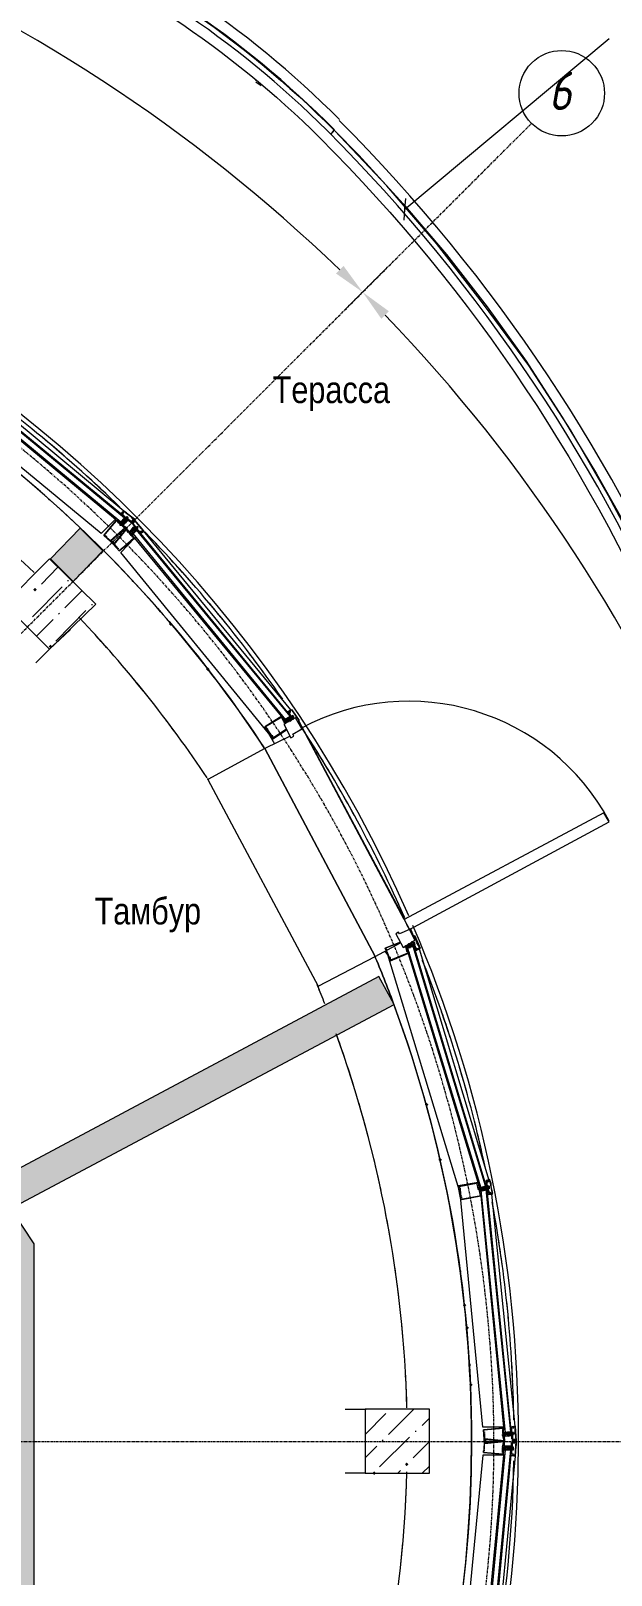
# Model space of a CAD drawing. Header units: millimetres. Extents: x 223 to 163467, y -12002 to 99672.
# Drawn here: x 153381 to 156097, y 18706 to 25941 of the extents above; entities that cross this region are included whole.
import ezdxf

# ---------------------------------------------------------------- set-up
doc = ezdxf.new("R2010")
doc.units = ezdxf.units.MM
doc.linetypes.add('ADSK_Линия сетки', pattern=[21, 12, -3, 3, -3])
for name, color, linetype, lineweight in [('A-ANNO-DIMS', 7, 'Continuous', 9), ('S-GRID', 7, 'Continuous', 9), ('S-GRID-IDEN', 7, 'Continuous', 9)]:
    doc.layers.add(name, color=color, linetype=linetype, lineweight=lineweight)
for name, color, linetype in [('PDF _A-ANNO-NOTE', 7, 'Continuous'), ('PDF _A-CLNG', 7, 'Continuous'), ('PDF _A-DETL-GENF', 7, 'Continuous'), ('PDF _A-DOOR', 7, 'Continuous'), ('PDF _A-DOOR-FRAM', 7, 'Continuous'), ('PDF _A-FLOR', 7, 'Continuous'), ('PDF _A-GLAZ-CURT', 7, 'Continuous'), ('PDF _A-GLAZ-CWMG', 7, 'Continuous'), ('PDF _A-WALL', 7, 'Continuous'), ('PDF _A-WALL-PATT', 7, 'Continuous'), ('PDF _I-WALL', 7, 'Continuous'), ('PDF _S-BEAM', 7, 'Continuous'), ('PDF _S-COLS', 7, 'Continuous'), ('PDF _Ограждение', 7, 'Continuous'), ('PDF _Опоры', 7, 'Continuous'), ('PDF _Текст', 7, 'Continuous')]:
    doc.layers.add(name, color=color, linetype=linetype)
doc.styles.add('GOST Common_I', font='ARIALN.TTF', dxfattribs={"height": 175})
doc.styles.add('GOST Common_I_6', font='ARIALN.TTF', dxfattribs={"height": 125})
doc.styles.add('PDF ISOCPEUR Italic', font='ARIALN.TTF')
doc.dimstyles.new('Диагональ_-_Gost_2_5мм', dxfattribs={"dimscale": 304.8, "dimtxt": 125.714375, "dimasz": 0.492126, "dimexe": 0.393701, "dimexo": 0.246063, "dimgap": 0.287073, "dimtad": 1, "dimdec": 0, "dimzin": 0, "dimdsep": 46, "dimtxsty": 'GOST Common_I_6', "dimsah": 1, "dimcen": 0.09, "dimdle": 0.393701, "dimazin": 0, "dimtfac": 1, "dimtdec": 4, "dimtix": 1, "dimtmove": 0, "dimatfit": 3, "dimfxl": 1, "dimtvp": 1, "dimtfill": 1, "dimtolj": 1, "dimtzin": 0, "dimarcsym": 2})

# ---------------------------------------------------------------- blocks, each defined once
blk = doc.blocks.new('*D335')
at = {"layer": 'A-ANNO-DIMS', "color": 0, "lineweight": -2, "transparency": 16777216}
for p, q in [((86612.7, 26879.4), (86612.7, 26594.4)), ((92115.2, 24600.2), (91913.7, 24398.7))]:
    blk.add_line(p, q, dxfattribs=at)
blk.add_arc((86612.7, 19097.7), 7616.7, 46.12837, 88.87163, dxfattribs=at)
at = {"layer": 'A-ANNO-DIMS', "color": 0, "transparency": 16777216}
for points in [[(86762.4, 26687.9), (86762.9, 26737.9), (86612.7, 26714.4)], [(91908.9, 24606.4), (91873.9, 24570.7), (91998.5, 24483.5)]]:
    blk.add_solid(points, dxfattribs=at)
at = {"layer": 'Defpoints', "color": 0, "transparency": 16777216}
for p in [(86612.7, 26954.4), (90421, 25693.9), (92168.2, 24653.2), (86612.7, 19097.7)]:
    blk.add_point(p, dxfattribs=at)
at = {"layer": 'A-ANNO-DIMS', "color": 0, "transparency": 16777216, "insert": (89584.9, 26273.2), "char_height": 125, "width": 588.088, "attachment_point": 5, "rotation": 337.5, "style": 'GOST Common_I_6', "bg_fill": 3, "box_fill_scale": 1.1, "bg_fill_color": 256, "bg_fill_true_color": 13158600, "bg_fill_transparency": 0}
blk.add_mtext('\\A1;45.00°', dxfattribs=at)
blk = doc.blocks.new('*D336')
at = {"layer": 'A-ANNO-DIMS', "color": 0, "lineweight": -2, "transparency": 16777216}
for p, q in [((92115.2, 24600.2), (91913.7, 24398.7)), ((94394.4, 19097.7), (94109.4, 19097.7))]:
    blk.add_line(p, q, dxfattribs=at)
blk.add_arc((86612.7, 19097.7), 7616.7, 1.12837, 43.87163, dxfattribs=at)
at = {"layer": 'A-ANNO-DIMS', "color": 0, "transparency": 16777216}
for points in [[(92085.7, 24358.9), (92121.4, 24393.9), (91998.5, 24483.5)], [(94252.9, 19247.9), (94202.9, 19247.4), (94229.4, 19097.7)]]:
    blk.add_solid(points, dxfattribs=at)
at = {"layer": 'Defpoints', "color": 0, "transparency": 16777216}
for p in [(92168.2, 24653.2), (93969.9, 21069), (86612.7, 19097.7), (94469.4, 19097.7)]:
    blk.add_point(p, dxfattribs=at)
at = {"layer": 'A-ANNO-DIMS', "color": 0, "transparency": 16777216, "insert": (93788.2, 22069.9), "char_height": 125, "width": 588.088, "attachment_point": 5, "rotation": 292.5, "style": 'GOST Common_I_6', "bg_fill": 3, "box_fill_scale": 1.1, "bg_fill_color": 256, "bg_fill_true_color": 13158600, "bg_fill_transparency": 0}
blk.add_mtext('\\A1;45.00°', dxfattribs=at)
blk = doc.blocks.new('*D337')
at = {"layer": 'A-ANNO-DIMS', "color": 0, "lineweight": -2, "transparency": 16777216}
for p, q in [((94394.4, 19097.7), (94109.4, 19097.7)), ((92115.2, 13595.1), (91913.7, 13796.7))]:
    blk.add_line(p, q, dxfattribs=at)
blk.add_arc((86612.7, 19097.7), 7616.7, 316.12837, 358.87163, dxfattribs=at)
at = {"layer": 'A-ANNO-DIMS', "color": 0, "transparency": 16777216}
for points in [[(94202.9, 18947.9), (94252.9, 18947.4), (94229.4, 19097.7)], [(92121.4, 13801.4), (92085.7, 13836.4), (91998.5, 13711.8)]]:
    blk.add_solid(points, dxfattribs=at)
at = {"layer": 'Defpoints', "color": 0, "transparency": 16777216}
for p in [(86612.7, 19097.7), (94469.4, 19097.7), (93209, 15289.3), (92168.2, 13542.1)]:
    blk.add_point(p, dxfattribs=at)
at = {"layer": 'A-ANNO-DIMS', "color": 0, "transparency": 16777216, "insert": (93511, 16240.3), "char_height": 125, "width": 588.088, "attachment_point": 5, "rotation": 67.5, "style": 'GOST Common_I_6', "bg_fill": 3, "box_fill_scale": 1.1, "bg_fill_color": 256, "bg_fill_true_color": 13158600, "bg_fill_transparency": 0}
blk.add_mtext('\\A1;45.00°', dxfattribs=at)
blk = doc.blocks.new('Ось сетки - D8-489723-1 этаж')
at = {"layer": 'S-GRID-IDEN'}
for start, end in [(360, 180), (180, 360)]:
    blk.add_arc((0, 0), 4, start, end, dxfattribs=at)
blk = doc.blocks.new('оси')
at = {"layer": 'S-GRID', "linetype": 'ADSK_Линия сетки'}
blk.add_line((86612.7, 19097.7), (95262.1, 19097.7), dxfattribs=at)
blk.add_arc((86612.7, 19097.7), 6000, 192.09621, 182.95219, dxfattribs=at)
at = {"layer": 'S-GRID-IDEN', "xscale": -49.99999999999998, "yscale": 49.99999999999998, "zscale": 49.99999999999998, "rotation": 314.9999999998913}
blk.add_blockref('Ось сетки - D8-489723-1 этаж', (92930.6, 25415.6), dxfattribs=at)
at = {"layer": 'S-GRID-IDEN', "insert": (92968.5, 25514.7), "char_height": 175, "width": 137.089, "attachment_point": 3, "rotation": 3.42305, "style": 'GOST Common_I'}
blk.add_mtext('{\\fGOST Common|b0|i1|c204|p34;\\W0.9;6}', dxfattribs=at)
at = {"layer": 'A-ANNO-DIMS'}
dim = blk.add_angular_dim_3p(base=(90421, 25693.9), center=(86612.7, 19097.7), p1=(92168.2, 24653.2), p2=(86612.7, 26954.4), dimstyle='Диагональ_-_Gost_2_5мм', override={"dimpost": '<>', "dimfxl": 6013.290219}, dxfattribs=at)
dim.commit()
dim.dimension.update_dxf_attribs({"geometry": '*D335', "text_midpoint": (89584.9, 26273.2)})
dim = blk.add_angular_dim_3p(base=(93969.9, 21069), center=(86612.7, 19097.7), p1=(94469.4, 19097.7), p2=(92168.2, 24653.2), dimstyle='Диагональ_-_Gost_2_5мм', override={"dimpost": '<>', "dimfxl": 6013.290219}, dxfattribs=at)
dim.commit()
dim.dimension.update_dxf_attribs({"geometry": '*D336', "text_midpoint": (93788.2, 22069.9)})
dim = blk.add_angular_dim_3p(base=(93209, 15289.3), center=(86612.7, 19097.7), p1=(92168.2, 13542.1), p2=(94469.4, 19097.7), dimstyle='Диагональ_-_Gost_2_5мм', override={"dimpost": '<>', "dimfxl": 6013.290219}, dxfattribs=at)
dim.commit()
dim.dimension.update_dxf_attribs({"geometry": '*D337', "text_midpoint": (93511, 16240.3)})
at = {"layer": 'S-GRID', "linetype": 'ADSK_Линия сетки'}
blk.add_line((86612.7, 19097.7), (92789.2, 25274.2), dxfattribs=at)

msp = doc.modelspace()

# ---------------------------------------------------------------- hatches: boundary and pattern name
at = {"layer": 'PDF _A-FLOR', "lineweight": 15, "transparency": 33554559}
for points in [[(154035.6, 23171.2), (154031.4, 23166.9), (154027.2, 23162.7), (154031.4, 23158.5), (154035.6, 23154.2), (154039.9, 23158.5), (154044.1, 23162.7), (154039.9, 23166.9)], [(154209.2, 22959.5), (154205, 22955.3), (154200.7, 22951), (154205, 22946.8), (154209.2, 22942.6), (154213.4, 22946.8), (154217.7, 22951), (154213.4, 22955.3)], [(155233.7, 20919.1), (155229.4, 20914.8), (155225.2, 20910.6), (155229.4, 20906.4), (155233.7, 20902.1), (155237.9, 20906.4), (155242.1, 20910.6), (155237.9, 20914.8)], [(155297.2, 20660.8), (155292.9, 20656.6), (155288.7, 20652.4), (155292.9, 20648.1), (155297.2, 20643.9), (155301.4, 20648.1), (155305.6, 20652.4), (155301.4, 20656.6)], [(155411.5, 19979.3), (155407.2, 19975.1), (155403, 19970.8), (155407.2, 19966.6), (155411.5, 19962.4), (155415.7, 19966.6), (155419.9, 19970.8), (155415.7, 19975.1)], [(155424.2, 19873.5), (155419.9, 19869.2), (155415.7, 19865), (155419.9, 19860.8), (155424.2, 19856.5), (155428.4, 19860.8), (155432.6, 19865), (155428.4, 19869.2)], [(155441.1, 19606.8), (155436.9, 19602.5), (155432.6, 19598.3), (155436.9, 19594.1), (155441.1, 19589.8), (155445.3, 19594.1), (155449.6, 19598.3), (155445.3, 19602.5)]]:
    msp.add_hatch(color=256, dxfattribs=at).paths.add_polyline_path(points)
at = {"layer": 'PDF _A-GLAZ-CWMG', "lineweight": 15, "transparency": 33554559}
msp.add_hatch(color=256, dxfattribs=at).paths.add_polyline_path([(155165.9, 21676.8), (155161.7, 21676.8), (155161.7, 21672.6), (155165.9, 21668.4), (155170.2, 21672.6), (155170.2, 21676.8)])
at = {"layer": 'PDF _A-WALL-PATT', "lineweight": 15, "true_color": 0xc0c0c0, "transparency": 33554559}
for points in [[(153718.2, 23505.6), (153612.3, 23611.4), (153506.5, 23505.6), (153472.6, 23467.5), (153578.5, 23361.7), (153633.5, 23420.9), (153684.3, 23467.5)], [(153202.2, 20546.8), (152020.7, 22290.7), (151889.4, 22186.9), (148447.7, 22186.9), (148447.7, 22032.4), (148595.9, 22032.4), (148595.9, 22034.5), (152011.6, 22034.5), (153066.2, 20478.8), (153201.7, 20275.6), (153248.3, 20212.1), (153248.3, 19285), (151948.6, 19285), (151948.6, 19132.6), (153248.3, 19132.6), (153248.3, 18269), (151118.9, 16139.7), (151076.6, 16139.7), (151076.6, 15987.3), (151178.2, 15987.3), (153396.4, 18205.5), (153396.4, 20258.7), (153248.3, 20478.8), (153286.4, 20423.8), (153388, 20478.8), (153519.2, 20546.5), (155081.3, 21380.5), (155009.3, 21511.7), (154763.8, 21380.5)]]:
    msp.add_hatch(color=9, dxfattribs=at).paths.add_polyline_path(points)
at = {"layer": 'PDF _S-COLS', "lineweight": 15, "transparency": 33554559}
for points in [[(153400.7, 23332), (153396.4, 23327.8), (153392.2, 23323.6), (153396.4, 23319.3), (153400.7, 23315.1), (153404.9, 23319.3), (153409.1, 23323.6), (153404.9, 23327.8)], [(153472.6, 23065.3), (153468.4, 23061.1), (153464.2, 23056.9), (153468.4, 23052.6), (153472.6, 23048.4), (153476.9, 23052.6), (153481.1, 23056.9), (153476.9, 23061.1)], [(154988.1, 19191.9), (154983.9, 19187.7), (154979.7, 19183.4), (154983.9, 19179.2), (154988.1, 19175), (154992.4, 19179.2), (154996.6, 19183.4), (154992.4, 19187.7)], [(155140.5, 19234.2), (155136.3, 19230), (155132.1, 19225.8), (155136.3, 19221.5), (155140.5, 19217.3), (155144.8, 19221.5), (155149, 19225.8), (155144.8, 19230)]]:
    msp.add_hatch(color=256, dxfattribs=at).paths.add_polyline_path(points)

# ---------------------------------------------------------------- linework, layer by layer
at = {"layer": 'PDF _A-ANNO-NOTE', "lineweight": 15}
for points in [[(155132.1, 25105.8), (156088.8, 25905.9)], [(155127.8, 25055), (155132.1, 25105.8), (155136.3, 25156.6)]]:
    msp.add_lwpolyline(points, dxfattribs=at)
at = {"layer": 'PDF _A-CLNG', "lineweight": 15}
for points in [[(153862.1, 23645.3), (153862.1, 23645.3)], [(154560.6, 22811.3), (154556.3, 22815.6)]]:
    msp.add_lwpolyline(points, dxfattribs=at)
for centre, radius, start, end in [((149544.8, 19339.8), 6098.4, 49.09789, 50.36674), ((149545, 19340), 6098.2, 46.50508, 47.77397), ((149506.5, 19302.8), 6151.7, 43.91376, 44.22959), ((149543.2, 19338.4), 6100.5, 41.31967, 42.58807), ((149545.6, 19340.5), 6097.4, 38.72672, 39.99578), ((149544.3, 19339.5), 6099, 36.13396, 37.40269), ((149542.5, 19338.5), 6101, 30.94327, 32.22255), ((149544.3, 19339.7), 6098.9, 28.35021, 29.62445), ((149547.6, 19341.3), 6095.2, 25.75153, 27.02654), ((149546.4, 19340.7), 6096.6, 23.64763, 24.42784), ((149544.7, 19339.9), 6098.5, 20.58283, 21.62096), ((149546.6, 19340.6), 6096.5, 18.01194, 19.20427), ((149544.3, 19339.9), 6098.8, 15.43569, 16.62205), ((149547.2, 19340.6), 6095.9, 12.86477, 14.02973), ((149619.2, 19353.6), 6022.7, 10.29316, 10.50452), ((149546.9, 19340.3), 6096.2, 7.71779, 8.82224), ((149544.3, 19340), 6098.8, 5.14717, 6.17426), ((149547.2, 19340.2), 6095.9, 2.57046, 3.42769)]:
    msp.add_arc(centre, radius, start, end, dxfattribs=at)
at = {"layer": 'PDF _A-DETL-GENF', "lineweight": 15}
for points in [[(153811.3, 23679.2), (153811.3, 23683.4), (153815.5, 23683.4), (153811.3, 23683.4), (153815.5, 23691.9), (153807.1, 23683.4), (153807.1, 23679.2), (153807.1, 23683.4), (153802.8, 23679.2), (153807.1, 23674.9), (153824, 23662.2), (153811.3, 23674.9), (153807.1, 23679.2)], [(153807.1, 23679.2), (153807.1, 23679.2)], [(153811.3, 23683.4), (153811.3, 23683.4)], [(153811.3, 23683.4), (153811.3, 23683.4)], [(153836.7, 23653.8), (153849.4, 23645.3), (153853.6, 23645.3), (153857.8, 23649.5), (153857.8, 23645.3), (153862.1, 23649.5), (153853.6, 23662.2), (153840.9, 23670.7), (153828.2, 23683.4), (153815.5, 23691.9), (153866.3, 23653.8), (153857.8, 23641.1), (153853.6, 23641.1), (153857.8, 23641.1), (153853.6, 23636.8), (153849.4, 23636.8)], [(153832.4, 23658), (153836.7, 23653.8), (153836.7, 23658), (153824, 23662.2), (153819.7, 23658), (153819.7, 23653.8), (153824, 23653.8), (153815.5, 23645.3), (153815.5, 23649.5), (153824, 23645.3), (153819.7, 23641.1), (153815.5, 23645.3), (153815.5, 23641.1), (153819.7, 23645.3), (153828.2, 23649.5), (153828.2, 23653.8)], [(153832.4, 23653.8), (153824, 23662.2), (153828.2, 23658), (153832.4, 23658), (153836.7, 23662.2), (153832.4, 23666.5), (153828.2, 23662.2), (153828.2, 23666.5), (153836.7, 23658)], [(153824, 23658), (153824, 23662.2), (153824, 23658)], [(153824, 23662.2), (153824, 23662.2)], [(153828.2, 23666.5), (153828.2, 23666.5)], [(153832.4, 23662.2), (153832.4, 23662.2)], [(153836.7, 23662.2), (153836.7, 23662.2)], [(153832.4, 23607.2), (153824, 23615.7), (153832.4, 23611.4), (153769, 23535.2), (153722.4, 23577.6), (153781.7, 23649.5), (153790.1, 23645.3)], [(153726.6, 23573.3), (153722.4, 23577.6), (153781.7, 23645.3), (153785.9, 23645.3), (153785.9, 23641.1), (153798.6, 23628.4)], [(153853.6, 23573.3), (153857.8, 23573.3), (153866.3, 23564.9), (153794.4, 23505.6), (153752, 23552.2), (153824, 23615.7)], [(153836.7, 23590.3), (153828.2, 23603), (153828.2, 23607.2), (153824, 23611.4), (153756.3, 23552.2), (153760.5, 23552.2), (153764.7, 23547.9), (153764.7, 23543.7), (153785.9, 23518.3), (153790.1, 23518.3), (153790.1, 23514.1)], [(153819.7, 23636.8), (153824, 23641.1), (153824, 23636.8), (153811.3, 23624.1), (153807.1, 23624.1), (153819.7, 23611.4), (153824, 23611.4), (153828.2, 23607.2), (153769, 23539.5), (153764.7, 23543.7), (153769, 23547.9), (153760.5, 23547.9), (153760.5, 23552.2)], [(153785.9, 23641.1), (153790.1, 23636.8)], [(153790.1, 23641.1), (153790.1, 23641.1)], [(153790.1, 23641.1), (153790.1, 23641.1)], [(153790.1, 23641.1), (153790.1, 23641.1)], [(153811.3, 23628.4), (153807.1, 23628.4), (153807.1, 23632.6), (153802.8, 23632.6), (153798.6, 23632.6), (153794.4, 23636.8), (153794.4, 23641.1)], [(153794.4, 23641.1), (153794.4, 23641.1)], [(153794.4, 23632.6), (153798.6, 23636.8), (153798.6, 23632.6)], [(153811.3, 23641.1), (153811.3, 23645.3), (153798.6, 23632.6), (153811.3, 23645.3), (153811.3, 23649.5), (153819.7, 23658), (153815.5, 23649.5)], [(153819.7, 23641.1), (153802.8, 23624.1), (153798.6, 23624.1), (153798.6, 23628.4), (153815.5, 23645.3)], [(153798.6, 23632.6), (153798.6, 23632.6)], [(153802.8, 23628.4), (153807.1, 23624.1), (153802.8, 23624.1)], [(153811.3, 23619.9), (153807.1, 23624.1), (153819.7, 23636.8), (153815.5, 23636.8)], [(153811.3, 23624.1), (153811.3, 23624.1)], [(153811.3, 23624.1), (153811.3, 23624.1)], [(153811.3, 23619.9), (153811.3, 23619.9)], [(153815.5, 23641.1), (153815.5, 23641.1)], [(153819.7, 23619.9), (153815.5, 23619.9)], [(153819.7, 23615.7), (153815.5, 23615.7)], [(153824, 23653.8), (153828.2, 23658)], [(153824, 23645.3), (153828.2, 23649.5), (153832.4, 23649.5), (153824, 23636.8)], [(153824, 23641.1), (153824, 23641.1)], [(153832.4, 23649.5), (153832.4, 23653.8), (153849.4, 23641.1), (153853.6, 23641.1)], [(153832.4, 23607.2), (153832.4, 23607.2)], [(153832.4, 23603), (153832.4, 23603)], [(153836.7, 23658), (153836.7, 23658)], [(153836.7, 23594.5), (153840.9, 23590.3), (153840.9, 23594.5), (153853.6, 23607.2), (153853.6, 23603), (153853.6, 23607.2), (153862.1, 23615.7), (153866.3, 23615.7), (153866.3, 23611.4), (153857.8, 23603)], [(153836.7, 23598.7), (153836.7, 23603)], [(153836.7, 23603), (153836.7, 23603)], [(153836.7, 23594.5), (153836.7, 23594.5)], [(153870.5, 23607.2), (153862.1, 23598.7), (153845.1, 23581.8), (153840.9, 23586), (153857.8, 23603), (153857.8, 23598.7), (153862.1, 23598.7), (153857.8, 23603), (153862.1, 23607.2), (153866.3, 23598.7), (153862.1, 23598.7)], [(153853.6, 23598.7), (153853.6, 23603), (153840.9, 23590.3), (153845.1, 23586)], [(153840.9, 23594.5), (153840.9, 23594.5)], [(153840.9, 23594.5), (153840.9, 23594.5)], [(153840.9, 23590.3), (153840.9, 23590.3)], [(153845.1, 23594.5), (153845.1, 23590.3), (153849.4, 23586), (153845.1, 23581.8), (153849.4, 23577.6), (153849.4, 23581.8), (153853.6, 23581.8)], [(153849.4, 23641.1), (153849.4, 23641.1)], [(153862.1, 23594.5), (153849.4, 23581.8), (153857.8, 23594.5)], [(153853.6, 23641.1), (153853.6, 23641.1)], [(153870.5, 23619.9), (153862.1, 23632.6), (153862.1, 23636.8), (153866.3, 23641.1), (153862.1, 23641.1), (153857.8, 23641.1), (153853.6, 23636.8)], [(153857.8, 23641.1), (153866.3, 23649.5), (153857.8, 23641.1)], [(153857.8, 23645.3), (153857.8, 23645.3)], [(153857.8, 23636.8), (153857.8, 23636.8)], [(153857.8, 23632.6), (153870.5, 23615.7)], [(153857.8, 23598.7), (153857.8, 23598.7)], [(153866.3, 23619.9), (153862.1, 23615.7)], [(153862.1, 23607.2), (153866.3, 23611.4), (153870.5, 23615.7), (153874.8, 23607.2), (153879, 23607.2), (153891.7, 23590.3), (153891.7, 23586)], [(153866.3, 23594.5), (153874.8, 23603), (153870.5, 23603), (153870.5, 23607.2), (153874.8, 23611.4), (153879, 23607.2), (153891.7, 23594.5), (153895.9, 23590.3)], [(153866.3, 23611.4), (153866.3, 23611.4)], [(153866.3, 23598.7), (153870.5, 23603)], [(153866.3, 23594.5), (153866.3, 23594.5)], [(153874.8, 23603), (153879, 23607.2), (153879, 23611.4), (153870.5, 23619.9), (153874.8, 23615.7), (153874.8, 23611.4)], [(153870.5, 23619.9), (153870.5, 23619.9)], [(153874.8, 23619.9), (153883.2, 23611.4), (153879, 23611.4), (153879, 23615.7)], [(153883.2, 23615.7), (153879, 23619.9), (153874.8, 23615.7)], [(153874.8, 23619.9), (153874.8, 23619.9)], [(153874.8, 23619.9), (153874.8, 23619.9)], [(153874.8, 23615.7), (153874.8, 23615.7)], [(153891.7, 23598.7), (153891.7, 23594.5), (153895.9, 23594.5), (153900.2, 23598.7), (153900.2, 23594.5), (153908.6, 23598.7), (153900.2, 23590.3), (153895.9, 23590.3), (153895.9, 23586)], [(153891.7, 23590.3), (153891.7, 23590.3)], [(153895.9, 23590.3), (153895.9, 23590.3)], [(153895.9, 23590.3), (153895.9, 23590.3)], [(153900.2, 23594.5), (153900.2, 23594.5)], [(153726.6, 23577.6), (153726.6, 23577.6)], [(153730.9, 23573.3), (153730.9, 23577.6), (153735.1, 23573.3), (153735.1, 23569.1), (153760.5, 23547.9)], [(153769, 23543.7), (153769, 23543.7)], [(153845.1, 23581.8), (153857.8, 23569.1), (153862.1, 23564.9), (153794.4, 23505.6), (153790.1, 23509.8)], [(153849.4, 23581.8), (153849.4, 23581.8)], [(153857.8, 23577.6), (153853.6, 23577.6)], [(153857.8, 23573.3), (153857.8, 23573.3)], [(154577.5, 22667.4), (154514, 22625.1), (154475.9, 22680.1), (154556.3, 22730.9), (154560.6, 22722.5)], [(154564.8, 22705.5), (154556.3, 22722.5), (154556.3, 22726.7), (154480.1, 22680.1), (154484.4, 22675.9), (154488.6, 22671.7), (154488.6, 22667.4), (154505.5, 22642)], [(154560.6, 22722.5), (154560.6, 22722.5)], [(154560.6, 22722.5), (154560.6, 22722.5)], [(154573.3, 22701.3), (154586, 22709.8), (154590.2, 22714), (154586, 22718.2), (154590.2, 22722.5), (154594.4, 22714), (154590.2, 22714)], [(154586, 22747.8), (154586, 22752.1), (154590.2, 22756.3)], [(154607.1, 22714), (154607.1, 22718.2), (154607.1, 22722.5), (154598.7, 22726.7), (154598.7, 22730.9), (154594.4, 22726.7), (154594.4, 22722.5), (154598.7, 22722.5), (154586, 22718.2)], [(154590.2, 22722.5), (154594.4, 22726.7), (154586, 22722.5)], [(154586, 22705.5), (154590.2, 22705.5), (154590.2, 22709.8), (154594.4, 22709.8), (154602.9, 22714), (154602.9, 22718.2), (154598.7, 22718.2), (154602.9, 22722.5)], [(154586, 22722.5), (154586, 22722.5)], [(154590.2, 22756.3), (154602.9, 22760.5), (154590.2, 22756.3)], [(154598.7, 22756.3), (154594.4, 22756.3), (154590.2, 22756.3), (154590.2, 22752.1), (154590.2, 22747.8), (154598.7, 22730.9), (154590.2, 22743.6), (154594.4, 22747.8), (154594.4, 22752.1), (154598.7, 22752.1)], [(154590.2, 22756.3), (154590.2, 22756.3)], [(154590.2, 22752.1), (154590.2, 22752.1)], [(154590.2, 22747.8), (154590.2, 22747.8)], [(154611.4, 22726.7), (154607.1, 22730.9), (154602.9, 22730.9), (154598.7, 22730.9)], [(154598.7, 22722.5), (154602.9, 22726.7)], [(154611.4, 22722.5), (154607.1, 22722.5), (154611.4, 22722.5), (154602.9, 22730.9)], [(154607.1, 22726.7), (154607.1, 22726.7)], [(154611.4, 22718.2), (154607.1, 22726.7)], [(154611.4, 22726.7), (154611.4, 22726.7)], [(154484.4, 22675.9), (154484.4, 22675.9)], [(154509.8, 22637.8), (154509.8, 22642), (154514, 22633.6), (154509.8, 22633.6), (154514, 22629.3), (154577.5, 22671.7)], [(154560.6, 22718.2), (154560.6, 22718.2)], [(154560.6, 22718.2), (154560.6, 22718.2)], [(154598.7, 22718.2), (154590.2, 22714), (154569, 22701.3), (154564.8, 22701.3), (154569, 22705.5), (154586, 22718.2), (154581.7, 22718.2), (154569, 22709.8), (154581.7, 22718.2), (154581.7, 22714)], [(154564.8, 22718.2), (154564.8, 22718.2)], [(154564.8, 22718.2), (154564.8, 22718.2)], [(154564.8, 22709.8), (154564.8, 22714), (154569, 22709.8), (154569, 22714)], [(154569, 22709.8), (154569, 22709.8)], [(154569, 22697.1), (154573.3, 22697.1), (154577.5, 22701.3), (154573.3, 22705.5), (154569, 22709.8), (154569, 22705.5), (154573.3, 22701.3), (154569, 22701.3)], [(154569, 22705.5), (154569, 22705.5)], [(154573.3, 22701.3), (154573.3, 22701.3)], [(154577.5, 22697.1), (154577.5, 22697.1)], [(154590.2, 22718.2), (154586, 22714)], [(154586, 22714), (154586, 22714)], [(154594.4, 22714), (154602.9, 22718.2)], [(154602.9, 22714), (154607.1, 22718.2)], [(154653.7, 22671.7), (154607.1, 22646.3)], [(154611.4, 22718.2), (154611.4, 22718.2)], [(154632.5, 22705.5), (154636.8, 22709.8), (154632.5, 22705.5)], [(155127.8, 21778.4), (154653.7, 22671.7)], [(154594.4, 22637.8), (154475.9, 22578.5), (154209.2, 22434.6)], [(154505.5, 22642), (154505.5, 22642)], [(154209.2, 22434.6), (154725.7, 21465.2)], [(155153.2, 21731.9), (155140.5, 21753)], [(154725.7, 21465.2), (154992.4, 21604.9), (155110.9, 21668.4)], [(155140.5, 21630.3), (155144.8, 21630.3), (155153.2, 21621.8), (155064.3, 21583.7), (155038.9, 21643), (155110.9, 21672.6), (155043.2, 21643), (155043.2, 21638.7)], [(155043.2, 21638.7), (155043.2, 21638.7)], [(155144.8, 21626), (155149, 21621.8), (155064.3, 21587.9), (155064.3, 21592.2), (155064.3, 21600.6), (155060.1, 21600.6), (155047.4, 21630.3), (155047.4, 21638.7)], [(155047.4, 21638.7), (155047.4, 21638.7)], [(155165.9, 21659.9), (155157.5, 21655.7), (155132.1, 21647.2), (155132.1, 21651.4), (155153.2, 21659.9), (155157.5, 21655.7), (155153.2, 21655.7)], [(155132.1, 21655.7), (155132.1, 21655.7)], [(155136.3, 21647.2), (155136.3, 21651.4), (155132.1, 21651.4), (155136.3, 21655.7), (155136.3, 21651.4), (155140.5, 21647.2)], [(155132.1, 21655.7), (155132.1, 21655.7)], [(155132.1, 21651.4), (155132.1, 21651.4)], [(155136.3, 21655.7), (155149, 21659.9)], [(155140.5, 21638.7), (155140.5, 21643), (155136.3, 21643), (155140.5, 21626)], [(155144.8, 21634.5), (155144.8, 21638.7), (155140.5, 21638.7), (155136.3, 21643)], [(155153.2, 21651.4), (155140.5, 21643), (155157.5, 21647.2), (155157.5, 21651.4), (155170.2, 21655.7), (155165.9, 21655.7), (155165.9, 21659.9), (155170.2, 21659.9)], [(155140.5, 21643), (155140.5, 21643)], [(155170.2, 21668.4), (155165.9, 21672.6), (155161.7, 21668.4), (155153.2, 21664.1), (155149, 21664.1), (155144.8, 21659.9)], [(155144.8, 21634.5), (155144.8, 21634.5)], [(155157.5, 21659.9), (155149, 21655.7)], [(155161.7, 21668.4), (155165.9, 21664.1), (155153.2, 21659.9), (155157.5, 21664.1), (155161.7, 21655.7), (155157.5, 21655.7)], [(155153.2, 21655.7), (155153.2, 21655.7)], [(155157.5, 21664.1), (155165.9, 21664.1), (155170.2, 21664.1)], [(155165.9, 21668.4), (155161.7, 21668.4), (155165.9, 21668.4)], [(155161.7, 21655.7), (155165.9, 21655.7)], [(155195.6, 21643), (155191.3, 21638.7), (155199.8, 21643), (155195.6, 21655.7), (155187.1, 21668.4), (155182.9, 21685.3), (155174.4, 21698), (155170.2, 21698), (155178.6, 21702.2), (155204, 21643), (155191.3, 21634.5)], [(155170.2, 21672.6), (155174.4, 21664.1), (155178.6, 21664.1), (155178.6, 21668.4), (155174.4, 21668.4), (155174.4, 21672.6), (155178.6, 21659.9)], [(155182.9, 21634.5), (155187.1, 21634.5), (155187.1, 21638.7), (155182.9, 21638.7), (155174.4, 21659.9), (155178.6, 21659.9), (155174.4, 21672.6), (155170.2, 21668.4), (155174.4, 21659.9)], [(155170.2, 21672.6), (155170.2, 21672.6)], [(155170.2, 21672.6), (155170.2, 21672.6)], [(155170.2, 21655.7), (155174.4, 21655.7)], [(155174.4, 21668.4), (155174.4, 21668.4)], [(155174.4, 21664.1), (155174.4, 21664.1)], [(155174.4, 21664.1), (155178.6, 21655.7), (155182.9, 21643)], [(155178.6, 21664.1), (155178.6, 21664.1)], [(155178.6, 21659.9), (155178.6, 21659.9)], [(155182.9, 21643), (155182.9, 21643)], [(155182.9, 21638.7), (155182.9, 21638.7)], [(155182.9, 21634.5), (155182.9, 21634.5)], [(155187.1, 21643), (155187.1, 21638.7), (155191.3, 21643)], [(155187.1, 21638.7), (155187.1, 21638.7)], [(155191.3, 21638.7), (155191.3, 21638.7)], [(155047.4, 21630.3), (155047.4, 21630.3)], [(155140.5, 21626), (155140.5, 21626)], [(155144.8, 21630.3), (155144.8, 21630.3)], [(155508.8, 20529.6), (155517.3, 20529.6), (155521.5, 20521.1), (155525.8, 20521.1), (155525.8, 20525.4), (155521.5, 20525.4), (155525.8, 20529.6), (155525.8, 20516.9), (155521.5, 20516.9), (155521.5, 20529.6), (155517.3, 20529.6), (155517.3, 20546.5), (155517.3, 20550.8), (155521.5, 20550.8), (155525.8, 20550.8), (155521.5, 20555), (155530, 20555), (155534.2, 20542.3), (155534.2, 20525.4), (155538.5, 20508.4), (155542.7, 20495.7), (155530, 20491.5), (155542.7, 20491.5), (155530, 20559.2), (155517.3, 20555), (155517.3, 20550.8)], [(155513.1, 20550.8), (155513.1, 20555), (155517.3, 20555), (155517.3, 20550.8), (155517.3, 20546.5)], [(155513.1, 20550.8), (155513.1, 20550.8)], [(155521.5, 20555), (155521.5, 20555)], [(155398.8, 20470.3), (155398.8, 20466.1), (155487.7, 20483), (155394.5, 20466.1), (155381.8, 20529.6), (155475, 20546.5), (155479.2, 20533.8)], [(155475, 20538.1), (155475, 20542.3), (155386.1, 20525.4), (155386.1, 20521.1)], [(155390.3, 20521.1), (155390.3, 20512.7), (155394.5, 20478.8)], [(155390.3, 20512.7), (155390.3, 20512.7)], [(155398.8, 20483), (155398.8, 20483)], [(155398.8, 20474.6), (155398.8, 20478.8)], [(155475, 20516.9), (155470.7, 20538.1)], [(155475, 20538.1), (155475, 20538.1)], [(155475, 20533.8), (155475, 20529.6)], [(155475, 20525.4), (155479.2, 20521.1), (155483.4, 20521.1)], [(155500.4, 20516.9), (155479.2, 20512.7), (155475, 20512.7), (155475, 20516.9), (155500.4, 20521.1)], [(155479.2, 20533.8), (155479.2, 20533.8)], [(155479.2, 20533.8), (155479.2, 20533.8)], [(155479.2, 20533.8), (155479.2, 20533.8)], [(155496.1, 20521.1), (155479.2, 20521.1), (155496.1, 20525.4), (155500.4, 20525.4), (155508.8, 20529.6), (155508.8, 20525.4), (155513.1, 20525.4), (155508.8, 20525.4), (155513.1, 20525.4), (155513.1, 20521.1), (155500.4, 20521.1), (155504.6, 20525.4), (155504.6, 20512.7), (155500.4, 20516.9), (155500.4, 20521.1), (155496.1, 20516.9), (155504.6, 20516.9), (155513.1, 20516.9), (155517.3, 20521.1)], [(155479.2, 20529.6), (155479.2, 20529.6)], [(155479.2, 20529.6), (155479.2, 20529.6)], [(155479.2, 20521.1), (155479.2, 20525.4)], [(155479.2, 20525.4), (155479.2, 20525.4)], [(155483.4, 20516.9), (155483.4, 20512.7), (155483.4, 20508.4), (155479.2, 20508.4), (155483.4, 20491.5), (155487.7, 20483), (155487.7, 20495.7)], [(155479.2, 20516.9), (155479.2, 20512.7)], [(155479.2, 20516.9), (155479.2, 20516.9)], [(155483.4, 20500), (155479.2, 20508.4)], [(155500.4, 20512.7), (155500.4, 20508.4), (155483.4, 20508.4), (155496.1, 20512.7)], [(155483.4, 20508.4), (155483.4, 20508.4)], [(155483.4, 20504.2), (155483.4, 20508.4)], [(155483.4, 20495.7), (155483.4, 20495.7)], [(155487.7, 20500), (155487.7, 20500)], [(155496.1, 20516.9), (155496.1, 20516.9)], [(155504.6, 20512.7), (155513.1, 20516.9), (155513.1, 20512.7), (155500.4, 20508.4)], [(155504.6, 20525.4), (155513.1, 20525.4)], [(155513.1, 20546.5), (155513.1, 20546.5)], [(155513.1, 20546.5), (155517.3, 20525.4)], [(155513.1, 20521.1), (155517.3, 20525.4), (155517.3, 20516.9), (155521.5, 20495.7)], [(155513.1, 20512.7), (155517.3, 20512.7)], [(155517.3, 20529.6), (155517.3, 20529.6)], [(155521.5, 20521.1), (155521.5, 20521.1)], [(155521.5, 20521.1), (155521.5, 20512.7), (155525.8, 20500)], [(155521.5, 20491.5), (155525.8, 20491.5), (155530, 20491.5), (155534.2, 20495.7)], [(155521.5, 20495.7), (155521.5, 20495.7)], [(155525.8, 20521.1), (155525.8, 20521.1)], [(155525.8, 20500), (155525.8, 20500)], [(155525.8, 20495.7), (155525.8, 20495.7)], [(155525.8, 20495.7), (155525.8, 20495.7)], [(155525.8, 20495.7), (155525.8, 20495.7)], [(155525.8, 20491.5), (155525.8, 20491.5)], [(155525.8, 20491.5), (155525.8, 20491.5)], [(155530, 20500), (155530, 20495.7), (155534.2, 20500)], [(155530, 20491.5), (155530, 20491.5)], [(155597.7, 19344.3), (155597.7, 19331.6), (155504.6, 19323.1), (155500.4, 19386.6), (155593.5, 19395.1), (155593.5, 19386.6), (155589.3, 19386.6), (155589.3, 19369.7)], [(155593.5, 19386.6), (155589.3, 19395.1), (155500.4, 19386.6), (155500.4, 19382.4)], [(155631.6, 19395.1), (155631.6, 19399.3), (155627.4, 19399.3)], [(155631.6, 19390.9), (155631.6, 19378.2), (155631.6, 19373.9), (155627.4, 19395.1)], [(155631.6, 19395.1), (155631.6, 19395.1)], [(155635.8, 19395.1), (155640.1, 19395.1), (155635.8, 19399.3), (155648.5, 19403.6), (155652.8, 19335.8), (155640.1, 19335.8), (155640.1, 19340.1), (155640.1, 19335.8), (155635.8, 19335.8), (155635.8, 19340.1)], [(155648.5, 19340.1), (155644.3, 19340.1), (155644.3, 19335.8), (155652.8, 19340.1), (155652.8, 19352.8), (155648.5, 19369.7), (155648.5, 19386.6), (155648.5, 19399.3), (155635.8, 19399.3)], [(155635.8, 19399.3), (155635.8, 19399.3)], [(155597.7, 19323.1), (155597.7, 19335.8), (155504.6, 19344.3), (155500.4, 19280.8), (155593.5, 19272.3), (155593.5, 19280.8), (155589.3, 19280.8), (155589.3, 19302), (155593.5, 19302), (155593.5, 19306.2)], [(155504.6, 19382.4), (155504.6, 19382.4)], [(155504.6, 19378.2), (155504.6, 19378.2)], [(155504.6, 19378.2), (155504.6, 19373.9)], [(155504.6, 19373.9), (155504.6, 19373.9)], [(155504.6, 19369.7), (155504.6, 19340.1)], [(155504.6, 19297.7), (155504.6, 19327.4)], [(155589.3, 19361.2), (155593.5, 19340.1), (155597.7, 19340.1), (155597.7, 19335.8), (155508.8, 19327.4), (155508.8, 19331.6), (155508.8, 19340.1)], [(155589.3, 19306.2), (155593.5, 19327.4), (155597.7, 19327.4), (155597.7, 19331.6), (155508.8, 19340.1), (155508.8, 19335.8), (155508.8, 19331.6)], [(155508.8, 19327.4), (155508.8, 19327.4)], [(155589.3, 19382.4), (155589.3, 19382.4)], [(155589.3, 19378.2), (155593.5, 19369.7), (155610.4, 19369.7)], [(155627.4, 19365.5), (155614.7, 19365.5), (155589.3, 19361.2), (155589.3, 19365.5), (155614.7, 19369.7), (155610.4, 19365.5), (155614.7, 19365.5), (155614.7, 19369.7), (155618.9, 19369.7), (155618.9, 19361.2), (155614.7, 19365.5)], [(155597.7, 19369.7), (155597.7, 19365.5), (155593.5, 19365.5), (155597.7, 19365.5), (155597.7, 19361.2), (155593.5, 19361.2), (155593.5, 19365.5), (155589.3, 19365.5)], [(155593.5, 19386.6), (155593.5, 19386.6)], [(155593.5, 19378.2), (155593.5, 19382.4)], [(155593.5, 19382.4), (155593.5, 19382.4)], [(155593.5, 19373.9), (155593.5, 19373.9)], [(155593.5, 19373.9), (155610.4, 19373.9), (155614.7, 19373.9), (155623.1, 19373.9), (155627.4, 19373.9), (155623.1, 19373.9), (155627.4, 19373.9), (155627.4, 19369.7), (155614.7, 19369.7)], [(155593.5, 19369.7), (155593.5, 19369.7)], [(155597.7, 19348.5), (155597.7, 19352.8), (155593.5, 19352.8), (155593.5, 19357), (155610.4, 19361.2)], [(155593.5, 19357), (155593.5, 19357)], [(155593.5, 19357), (155593.5, 19357)], [(155593.5, 19352.8), (155593.5, 19352.8)], [(155593.5, 19348.5), (155593.5, 19344.3)], [(155593.5, 19323.1), (155593.5, 19323.1)], [(155610.4, 19357), (155597.7, 19357), (155597.7, 19352.8)], [(155597.7, 19344.3), (155597.7, 19344.3)], [(155597.7, 19323.1), (155597.7, 19323.1)], [(155597.7, 19318.9), (155597.7, 19318.9)], [(155610.4, 19365.5), (155610.4, 19365.5)], [(155614.7, 19357), (155627.4, 19361.2), (155627.4, 19365.5), (155631.6, 19365.5)], [(155614.7, 19361.2), (155614.7, 19357), (155614.7, 19361.2)], [(155614.7, 19357), (155614.7, 19357)], [(155618.9, 19369.7), (155627.4, 19373.9)], [(155618.9, 19361.2), (155627.4, 19361.2), (155631.6, 19361.2), (155631.6, 19344.3)], [(155631.6, 19361.2), (155631.6, 19373.9), (155623.1, 19373.9)], [(155627.4, 19369.7), (155631.6, 19369.7)], [(155627.4, 19310.4), (155631.6, 19306.2), (155631.6, 19327.4)], [(155640.1, 19369.7), (155635.8, 19369.7), (155631.6, 19373.9), (155635.8, 19373.9), (155635.8, 19361.2), (155635.8, 19344.3)], [(155640.1, 19373.9), (155640.1, 19365.5), (155640.1, 19373.9), (155635.8, 19373.9)], [(155635.8, 19373.9), (155635.8, 19373.9)], [(155635.8, 19369.7), (155635.8, 19369.7)], [(155635.8, 19361.2), (155635.8, 19369.7)], [(155635.8, 19365.5), (155640.1, 19365.5), (155635.8, 19365.5)], [(155635.8, 19344.3), (155635.8, 19344.3)], [(155635.8, 19344.3), (155635.8, 19344.3)], [(155635.8, 19340.1), (155635.8, 19340.1)], [(155635.8, 19331.6), (155635.8, 19331.6)], [(155635.8, 19331.6), (155640.1, 19331.6), (155652.8, 19331.6), (155648.5, 19263.9), (155635.8, 19268.1), (155640.1, 19272.3), (155635.8, 19272.3), (155635.8, 19276.6)], [(155644.3, 19331.6), (155652.8, 19327.4), (155652.8, 19314.7), (155648.5, 19297.7), (155648.5, 19280.8), (155648.5, 19268.1), (155635.8, 19268.1)], [(155635.8, 19327.4), (155635.8, 19327.4)], [(155635.8, 19327.4), (155635.8, 19327.4)], [(155635.8, 19323.1), (155635.8, 19323.1)], [(155635.8, 19302), (155635.8, 19306.2), (155635.8, 19323.1)], [(155640.1, 19365.5), (155640.1, 19365.5)], [(155644.3, 19344.3), (155644.3, 19340.1), (155640.1, 19340.1), (155640.1, 19344.3)], [(155640.1, 19331.6), (155640.1, 19331.6)], [(155644.3, 19323.1), (155644.3, 19327.4), (155640.1, 19327.4), (155640.1, 19323.1)], [(155644.3, 19331.6), (155644.3, 19331.6)], [(155644.3, 19327.4), (155648.5, 19327.4)], [(155593.5, 19280.8), (155589.3, 19272.3), (155500.4, 19280.8), (155500.4, 19289.3)], [(155504.6, 19293.5), (155504.6, 19293.5)], [(155504.6, 19289.3), (155504.6, 19293.5)], [(155504.6, 19289.3), (155504.6, 19289.3)], [(155504.6, 19285), (155504.6, 19285)], [(155614.7, 19302), (155589.3, 19306.2), (155589.3, 19302), (155614.7, 19297.7), (155627.4, 19297.7), (155623.1, 19293.5)], [(155589.3, 19293.5), (155593.5, 19297.7), (155593.5, 19293.5)], [(155589.3, 19297.7), (155589.3, 19297.7)], [(155589.3, 19285), (155589.3, 19285)], [(155593.5, 19314.7), (155593.5, 19314.7)], [(155631.6, 19302), (155627.4, 19302), (155627.4, 19306.2), (155627.4, 19310.4), (155614.7, 19310.4), (155597.7, 19310.4), (155597.7, 19314.7), (155593.5, 19314.7), (155593.5, 19310.4), (155610.4, 19306.2)], [(155593.5, 19310.4), (155593.5, 19310.4)], [(155593.5, 19310.4), (155597.7, 19310.4)], [(155597.7, 19306.2), (155593.5, 19302), (155597.7, 19302), (155597.7, 19297.7)], [(155631.6, 19293.5), (155623.1, 19293.5), (155614.7, 19293.5), (155610.4, 19293.5), (155593.5, 19297.7), (155610.4, 19297.7)], [(155593.5, 19293.5), (155593.5, 19293.5)], [(155593.5, 19289.3), (155593.5, 19285)], [(155593.5, 19285), (155593.5, 19285)], [(155593.5, 19280.8), (155593.5, 19280.8)], [(155610.4, 19310.4), (155610.4, 19310.4)], [(155614.7, 19297.7), (155618.9, 19297.7), (155618.9, 19306.2), (155614.7, 19302), (155614.7, 19297.7), (155610.4, 19302), (155614.7, 19306.2), (155627.4, 19302)], [(155610.4, 19302), (155610.4, 19302)], [(155614.7, 19310.4), (155614.7, 19310.4)], [(155614.7, 19310.4), (155614.7, 19310.4)], [(155614.7, 19306.2), (155614.7, 19306.2)], [(155618.9, 19306.2), (155627.4, 19306.2)], [(155618.9, 19297.7), (155627.4, 19297.7), (155631.6, 19297.7)], [(155627.4, 19293.5), (155623.1, 19293.5), (155627.4, 19293.5)], [(155631.6, 19268.1), (155627.4, 19268.1), (155627.4, 19272.3), (155631.6, 19293.5), (155631.6, 19276.6)], [(155640.1, 19293.5), (155640.1, 19306.2), (155635.8, 19306.2), (155635.8, 19293.5), (155640.1, 19293.5), (155640.1, 19302), (155635.8, 19302), (155635.8, 19297.7), (155631.6, 19293.5), (155631.6, 19306.2)], [(155631.6, 19293.5), (155631.6, 19293.5)], [(155631.6, 19272.3), (155631.6, 19272.3)], [(155635.8, 19297.7), (155635.8, 19297.7)], [(155640.1, 19297.7), (155635.8, 19297.7)], [(155635.8, 19268.1), (155635.8, 19268.1)], [(155640.1, 19302), (155640.1, 19302)]]:
    msp.add_lwpolyline(points, dxfattribs=at)
for points in [[(153908.6, 23598.7), (153895.9, 23611.4), (153887.5, 23624.1), (153879, 23636.8), (153866.3, 23649.5)], [(154636.8, 22709.8), (154628.3, 22722.5), (154619.8, 22735.1), (154611.4, 22747.8), (154602.9, 22760.5)], [(154602.9, 22730.9), (154607.1, 22735.1), (154611.4, 22726.7), (154607.1, 22726.7), (154602.9, 22726.7), (154607.1, 22726.7)], [(154992.4, 21604.9), (154475.9, 22578.5)]]:
    msp.add_lwpolyline(points, close=True, dxfattribs=at)
at = {"layer": 'PDF _A-DOOR', "lineweight": 15}
msp.add_lwpolyline([(155127.8, 21778.4), (155153.2, 21731.9), (156088.8, 22235.6), (156063.4, 22278)], close=True, dxfattribs=at)
msp.add_arc((155150.2, 21736.2), 1064.6, 28.17492, 118.17492, dxfattribs=at)
at = {"layer": 'PDF _A-DOOR-FRAM', "lineweight": 15}
for points in [[(154564.8, 22692.8), (154598.7, 22629.3), (154611.4, 22637.8), (154607.1, 22646.3), (154649.5, 22671.7), (154619.8, 22722.5)], [(155123.6, 21647.2), (155178.6, 21681.1), (155153.2, 21731.9), (155106.7, 21710.7), (155102.4, 21719.2), (155089.7, 21710.7)]]:
    msp.add_lwpolyline(points, close=True, dxfattribs=at)
at = {"layer": 'PDF _A-FLOR', "lineweight": 15}
msp.add_lwpolyline([(155150, 21795.7, 0.81225), (143425.9, 19340.1, 1), (155664.3, 19340.1, 0.101542), (155169.8, 21749.9)], format="xyb", dxfattribs=at)
for points in [[(153468.4, 23742.7), (153464.2, 23746.9)], [(153667.4, 23556.4), (153663.1, 23560.6)], [(153857.8, 23361.7), (153853.6, 23365.9)], [(153565.8, 23137.3), (153468.4, 23044.2)], [(154370.1, 22730.9), (154370.1, 22735.1)], [(154209.2, 22434.6), (154209.2, 22438.8)], [(155352.2, 20389.9), (155352.2, 20394.2)], [(155394.5, 20127.5), (155394.5, 20131.7)], [(155436.9, 19687.2), (155436.9, 19695.7)]]:
    msp.add_lwpolyline(points, dxfattribs=at)
for centre, radius, start, end in [((149545.2, 19340.1), 5598.4, 41.40751, 42.47869), ((149547, 19341.6), 5596, 38.81988, 39.82007), ((149539.3, 19335.8), 5605.6, 36.23335, 37.05079), ((149545.3, 19340.1), 5598.3, 21.89062, 22.49489), ((149546.3, 19340.5), 5597.2, 17.26471, 19.85809), ((149546.1, 19340.4), 5597.4, 14.6611, 16.38629), ((149546.8, 19340.4), 5596.8, 12.0573, 13.62883), ((149546, 19340.2), 5597.6, 9.44804, 10.95891), ((149545.2, 19340.1), 5598.4, 6.84452, 8.32222), ((149546.3, 19340.2), 5597.3, 4.22954, 5.69653), ((149544.8, 19340), 5598.8, 1.60966, 3.08175), ((149546.6, 19340.1), 5897.6, 0, 0.53847), ((149545.4, 19340.1), 5598.2, 356.38544, 357.74782), ((149542, 19340.4), 5601.6, 353.68879, 355.05583)]:
    msp.add_arc(centre, radius, start, end, dxfattribs=at)
at = {"layer": 'PDF _A-GLAZ-CURT', "lineweight": 15}
for points in [[(152947.7, 24348), (153802.8, 23641.1), (153819.7, 23658), (152964.6, 24365)], [(153857.8, 23586), (154573.3, 22714), (154594.4, 22730.9), (153874.8, 23603)], [(155144.8, 21643), (155487.7, 20521.1), (155508.8, 20529.6), (155170.2, 21651.4)], [(155487.7, 20508.4), (155602, 19373.9), (155627.4, 19378.2), (155513.1, 20512.7)], [(155521.5, 18188.6), (155627.4, 19293.5), (155602, 19293.5), (155496.1, 18188.6)]]:
    msp.add_lwpolyline(points, close=True, dxfattribs=at)
at = {"layer": 'PDF _A-GLAZ-CWMG', "lineweight": 15}
for points in [[(152964.6, 24326.9), (153777.4, 23653.8), (153709.7, 23586), (152884.2, 24267.6), (151847, 24826.4), (150725.2, 25173.5), (149616.1, 25283.6), (149616.1, 25380.9), (150708.3, 25270.9)], [(153802.8, 23679.2), (152964.6, 24369.2)], [(153815.5, 23691.9), (152994.3, 24373.4)], [(153802.8, 23674.9), (153802.8, 23674.9)], [(153777.4, 23653.8), (153781.7, 23658)], [(154598.7, 22760.5), (153908.6, 23598.7)], [(154522.5, 22599.7), (154492.8, 22650.5), (153802.8, 23497.1), (153866.3, 23564.9), (154552.1, 22730.9)], [(153870.5, 23564.9), (153866.3, 23564.9)], [(153891.7, 23586), (153891.7, 23586)], [(154598.7, 22730.9), (153895.9, 23586)], [(154632.5, 22705.5), (154636.8, 22709.8), (154602.9, 22760.5), (154586, 22752.1), (154598.7, 22730.9), (154569, 22714), (154556.3, 22730.9), (154475.9, 22680.1), (154514, 22625.1), (154577.5, 22667.4)], [(154619.8, 22735.1), (154619.8, 22735.1)], [(154619.8, 22735.1), (154619.8, 22735.1)], [(154594.4, 22705.5), (154607.1, 22718.2), (154607.1, 22714)], [(154607.1, 22714), (154607.1, 22718.2)], [(155132.1, 21778.4), (154636.8, 22705.5)], [(155174.4, 21698), (155157.5, 21736.1)], [(155110.9, 21672.6), (155038.9, 21643), (155064.3, 21583.7), (155153.2, 21621.8), (155140.5, 21643), (155174.4, 21655.7), (155182.9, 21634.5), (155204, 21643), (155178.6, 21702.2), (155170.2, 21698)], [(155165.9, 21672.6), (155153.2, 21664.1)], [(155165.9, 21672.6), (155165.9, 21672.6)], [(155513.1, 20529.6), (155174.4, 21655.7)], [(155191.3, 21668.4), (155191.3, 21672.6), (155187.1, 21672.6)], [(155525.8, 20555), (155199.8, 21638.7)], [(155487.7, 20483), (155593.5, 19399.3), (155496.1, 19399.3), (155390.3, 20495.7), (155051.6, 21613.3), (155038.9, 21630.3)], [(155475, 20546.5), (155149, 21617.6)], [(155623.1, 19399.3), (155627.4, 19399.3), (155517.3, 20512.7)], [(155538.5, 20525.4), (155538.5, 20525.4)], [(155538.5, 20525.4), (155538.5, 20525.4)], [(155648.5, 19403.6), (155538.5, 20491.5)], [(155593.5, 19399.3), (155597.7, 19399.3)], [(155593.5, 19268.1), (155496.1, 19268.1), (155394.5, 18201.3), (155060.1, 17071), (154505.5, 16033.9), (153798.6, 15174.5), (153866.3, 15106.8), (154564.8, 15953.4)], [(155597.7, 19268.1), (155593.5, 19268.1), (155491.9, 18214)], [(155623.1, 19268.1), (155627.4, 19268.1), (155525.8, 18184.4)], [(155648.5, 19263.9), (155546.9, 18205.5)]]:
    msp.add_lwpolyline(points, dxfattribs=at)
for points in [[(153866.3, 23653.8), (153815.5, 23691.9), (153802.8, 23679.2), (153819.7, 23662.2), (153798.6, 23636.8), (153781.7, 23649.5), (153722.4, 23577.6), (153769, 23535.2), (153832.4, 23611.4), (153811.3, 23624.1), (153836.7, 23649.5), (153853.6, 23636.8)], [(153866.3, 23649.5), (153853.6, 23636.8), (153866.3, 23619.9), (153840.9, 23594.5), (153824, 23615.7), (153752, 23552.2), (153794.4, 23505.6), (153866.3, 23564.9), (153853.6, 23581.8), (153879, 23603), (153895.9, 23586), (153908.6, 23598.7)], [(155542.7, 20491.5), (155530, 20559.2), (155513.1, 20555), (155517.3, 20529.6), (155483.4, 20521.1), (155475, 20546.5), (155381.8, 20529.6), (155394.5, 20466.1), (155487.7, 20483), (155483.4, 20504.2), (155517.3, 20512.7), (155525.8, 20491.5)], [(155652.8, 19335.8), (155648.5, 19403.6), (155627.4, 19399.3), (155631.6, 19378.2), (155593.5, 19373.9), (155593.5, 19395.1), (155500.4, 19386.6), (155504.6, 19323.1), (155597.7, 19331.6), (155597.7, 19357), (155631.6, 19361.2), (155635.8, 19335.8)], [(155627.4, 19268.1), (155648.5, 19263.9), (155652.8, 19331.6), (155635.8, 19331.6), (155631.6, 19310.4), (155597.7, 19310.4), (155597.7, 19335.8), (155504.6, 19344.3), (155500.4, 19280.8), (155593.5, 19272.3), (155593.5, 19293.5), (155631.6, 19293.5)]]:
    msp.add_lwpolyline(points, close=True, dxfattribs=at)
at = {"layer": 'PDF _A-WALL', "lineweight": 15}
msp.add_lwpolyline([(153578.5, 23361.7), (153718.2, 23505.6), (153612.3, 23611.4), (153472.6, 23467.5)], close=True, dxfattribs=at)
msp.add_lwpolyline([(151076.6, 16067.7), (151076.6, 15987.3), (151178.2, 15987.3), (153396.4, 18205.5), (153396.4, 20258.7), (153286.4, 20423.8), (155081.3, 21380.5), (155009.3, 21511.7), (153201.7, 20546.5)], dxfattribs=at)
at = {"layer": 'PDF _I-WALL', "lineweight": 15}
for points in [[(153631.9, 23594.1, -0.055929), (154473.1, 22582.5, 0.057251), (153609, 23616, 0.65903), (143646, 19340.1, 0.068706), (143866.7, 17741.7)], [(149974, 13456.6, -0.052299), (148743.9, 13495.7, 0.052323), (149975.1, 13456.7, 0.393002), (155444.2, 19340.1, 0.088699), (155078.6, 21384.3, -0.088917), (155444.2, 19335, -0.392753), (149974, 13456.6)]]:
    msp.add_lwpolyline(points, format="xyb", dxfattribs=at)
for points in [[(153862.1, 23645.3), (153862.1, 23645.3)], [(154475.9, 22578.5), (154475.9, 22578.5)], [(154992.4, 21604.9), (154992.4, 21604.9)], [(155648.5, 19331.6), (155648.5, 19335.8)], [(155648.5, 19335.8), (155648.5, 19335.8)]]:
    msp.add_lwpolyline(points, dxfattribs=at)
msp.add_lwpolyline([(155077.7, 21386.9, 0.010234), (154989.3, 21611.6, -0.010234)], format="xyb", close=True, dxfattribs=at)
for centre, radius, start, end in [((151539, 22248.4), 4641.8, 44.9176, 90), ((149274.1, 19987.8), 7837.9, 0, 44.9176), ((149545.1, 19340.1), 5899.1, 46.45569, 195.68847), ((149545.1, 19340.1), 5598.5, 46.53259, 88.46742), ((149545, 19340), 6098.1, 45.78006, 54.992), ((149545.1, 19340.1), 6098, 34.75527, 44.12659), ((149545.1, 19340.1), 5598.5, 33.63465, 43.46738), ((149545.1, 19340.1), 6098, 23.64803, 33.10732), ((149545, 19340.1), 6098.1, 12.10146, 21.59907), ((149542.2, 19338.9), 5601.6, 21.40731, 22.36259), ((149545.1, 19340.1), 5598.5, 1.53257, 19.85781), ((149545.1, 19340.1), 6098, 0.88437, 10.44803), ((149545.1, 19340.1), 5598.5, 316.53259, 358.46742), ((149545.1, 19340.1), 6098, 349.86508, 359.07718)]:
    msp.add_arc(centre, radius, start, end, dxfattribs=at)
at = {"layer": 'PDF _S-BEAM', "lineweight": 15}
for points in [[(142030.1, 18802.4), (142030.1, 19996.2, -0.198083), (144294.9, 25474.1, -0.202371), (147563, 26828.7), (147563, 26807.6), (147563, 26828.7), (151529.5, 26828.7), (151529.5, 26807.6), (151529.5, 26828.7, -0.202191), (154801.9, 25474.1)], [(154801.9, 25478.3, 0.200571), (151529.5, 26833), (147563, 26833, 0.201032), (144294.9, 25478.3)]]:
    msp.add_lwpolyline(points, format="xyb", dxfattribs=at)
for points in [[(154797.6, 25474.1), (154784.9, 25457.1), (154797.6, 25469.8)], [(156253.9, 23446.3), (156084.6, 23763.8), (155906.8, 24072.9), (155712, 24373.4), (155500.4, 24661.3), (155280.2, 24944.9), (155047.4, 25215.8), (154801.9, 25474.1), (154916.2, 25359.8), (155123.6, 25131.2), (155326.8, 24894.1), (155517.3, 24648.6), (155699.3, 24394.6), (155868.7, 24132.1), (156029.5, 23865.4), (156181.9, 23594.5)]]:
    msp.add_lwpolyline(points, dxfattribs=at)
at = {"layer": 'PDF _S-COLS', "lineweight": 15}
for points in [[(153468.4, 23467.5), (153256.7, 23255.8), (153468.4, 23044.2), (153684.3, 23255.8)], [(155246.4, 19484), (154945.8, 19484), (154945.8, 19183.4), (155246.4, 19183.4)]]:
    msp.add_lwpolyline(points, close=True, dxfattribs=at)
for points in [[(153430.3, 23349), (153506.5, 23429.4)], [(153388, 23196.6), (153527.7, 23336.3)], [(153540.4, 23238.9), (153620.8, 23319.3)], [(153553.1, 23365.9), (153557.3, 23365.9)], [(153498, 23082.3), (153637.7, 23226.2)], [(153667.4, 23251.6), (153667.4, 23255.8)], [(153409.1, 23107.7), (153485.3, 23183.9)], [(153510.7, 23209.3), (153515, 23213.5)], [(153468.4, 23044.2), (153404.9, 22980.7)], [(154852.7, 19484), (154945.8, 19484)], [(154945.8, 19479.8), (154950, 19484)], [(154945.8, 19365.5), (155043.2, 19462.8)], [(155055.9, 19365.5), (155174.4, 19484)], [(155212.5, 19407.8), (155246.4, 19441.7)], [(155013.5, 19213.1), (155153.2, 19352.8)], [(155026.2, 19335.8), (155030.5, 19340.1)], [(155170.2, 19255.4), (155246.4, 19331.6)], [(155182.9, 19378.2), (155182.9, 19382.4)], [(154945.8, 19255.4), (155000.8, 19310.4)], [(154945.8, 19183.4), (154852.7, 19183.4)], [(155098.2, 19183.4), (155110.9, 19196.1)], [(155212.5, 19183.4), (155246.4, 19217.3)]]:
    msp.add_lwpolyline(points, dxfattribs=at)
at = {"layer": 'PDF _Ограждение', "lineweight": 15}
for points in [[(148473.1, 11432.3), (148473.1, 11859.9), (151546.5, 11859.9, 0.198493), (154768, 13193.4, 0.199736), (157041.3, 18683.9), (157041.3, 19983.5, 0.198338), (154768, 25474.1, 0.198945), (151546.5, 26807.6), (147546, 26807.6, 0.199198), (144328.8, 25474.1, 0.19901), (142051.3, 19983.5)], [(147520.6, 11910.7, -0.196946), (144362.6, 13227.2, -0.198424), (142102.1, 18683.9), (142102.1, 19983.5, -0.198896), (144362.6, 25440.2, -0.198619), (147546, 26756.8), (151546.5, 26756.8, -0.198392), (154734.1, 25440.2, -0.199155), (156990.5, 19983.5), (156990.5, 18683.9, -0.199599), (154734.1, 13227.2, -0.197941), (151546.5, 11910.7), (148422.3, 11910.7), (148422.3, 11445)]]:
    msp.add_lwpolyline(points, format="xyb", dxfattribs=at)
at = {"layer": 'PDF _Опоры', "lineweight": 15}
for points in [[(154433.6, 25711.1), (154433.6, 25706.9)], [(154433.6, 25702.7), (154459, 25685.7)], [(154437.8, 25706.9), (154437.8, 25706.9)], [(154463.2, 25690), (154463.2, 25690)]]:
    msp.add_lwpolyline(points, dxfattribs=at)

# ---------------------------------------------------------------- texts
at = {"layer": 'PDF _Текст', "lineweight": 15, "char_height": 125, "attachment_point": 4, "style": 'PDF ISOCPEUR Italic'}
for s, insert in [('Терасса', (154513, 24241.3)), ('Тамбур', (153679, 21798.6))]:
    msp.add_mtext(s, dxfattribs=dict(at, insert=insert))

# ---------------------------------------------------------------- next in the draw order: block references
at = {"lineweight": 15}
msp.add_blockref('оси', (62935.7, 233.9), dxfattribs=at)

doc.saveas('drawing.dxf')
